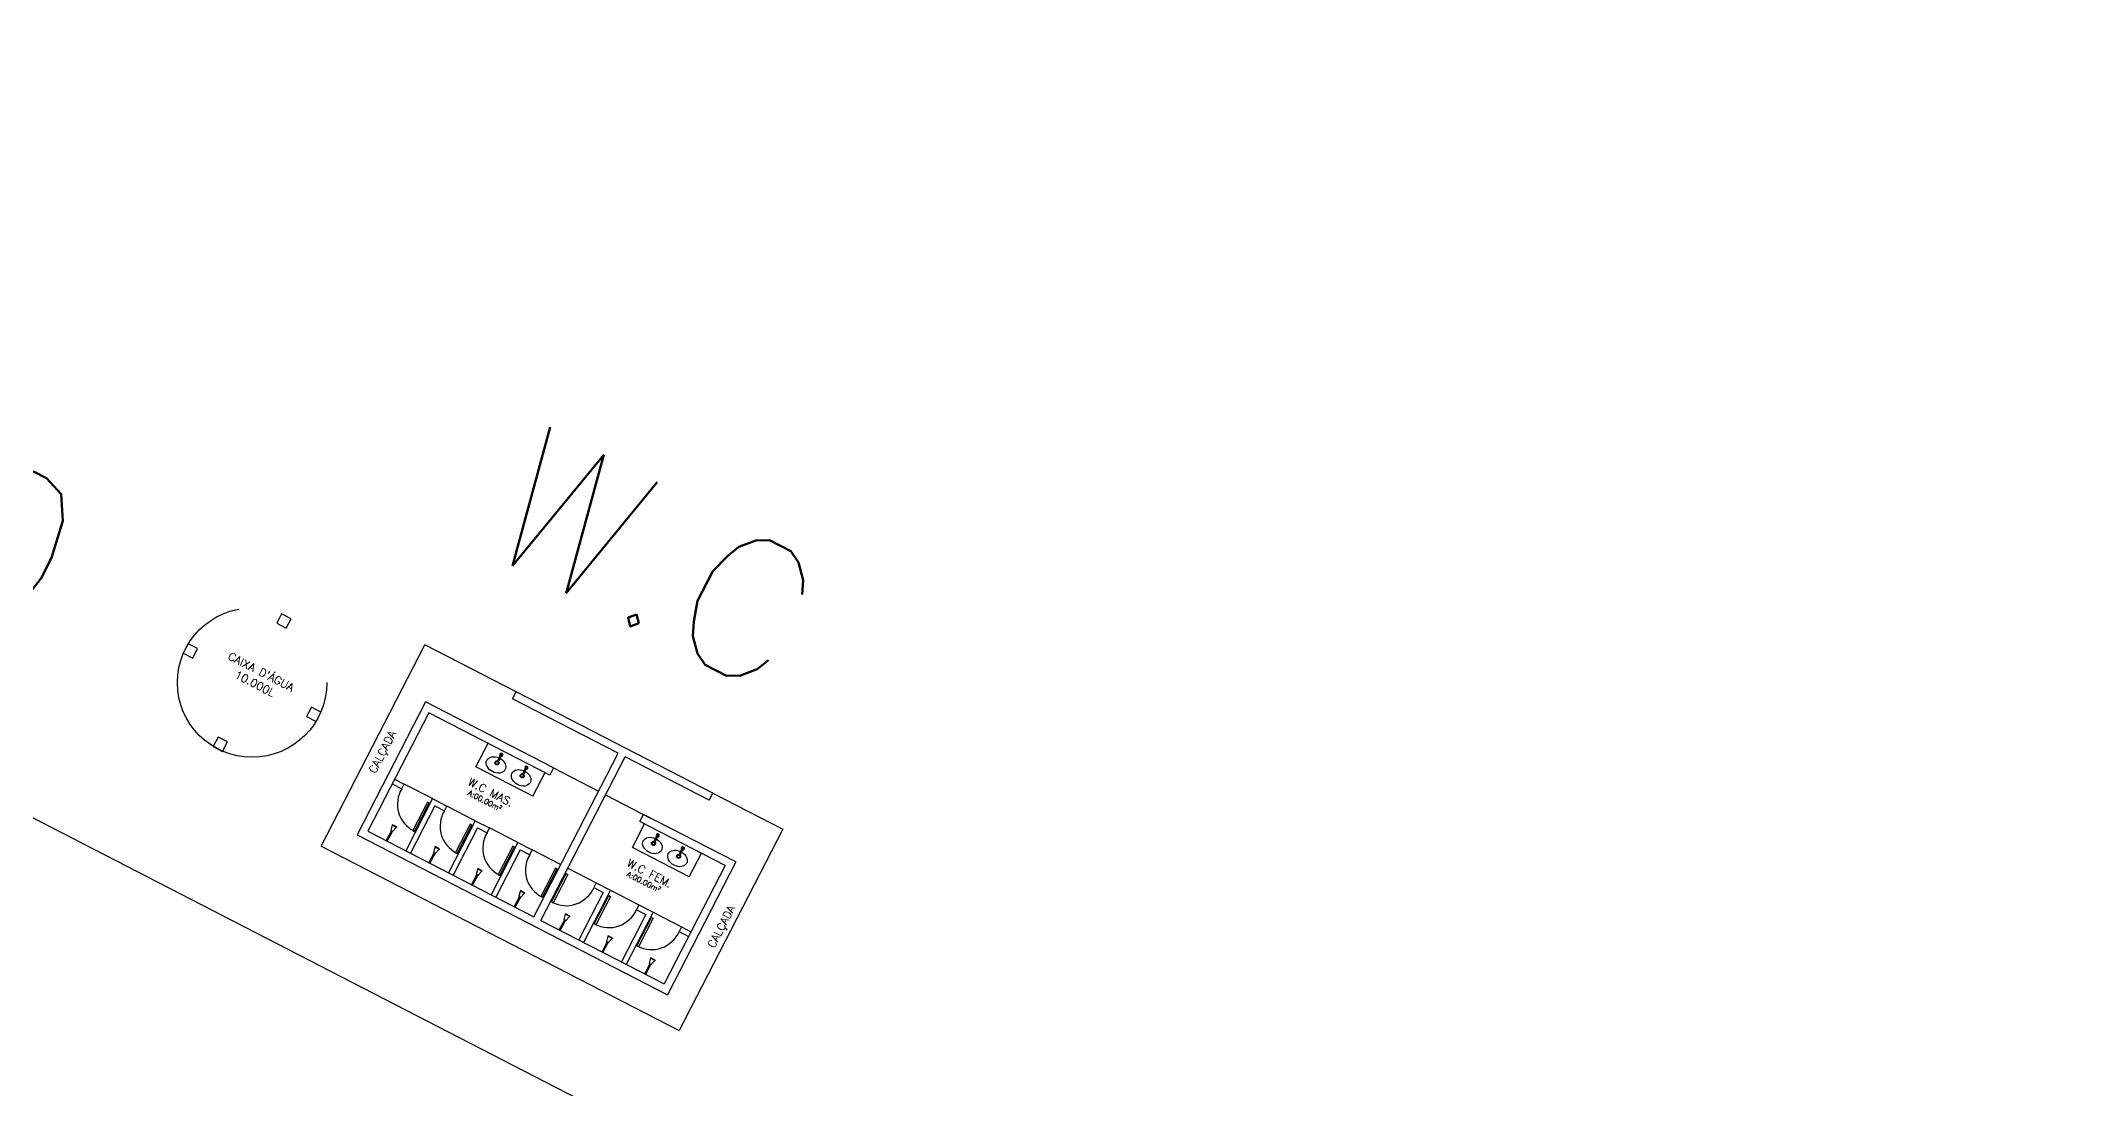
# Model space of a CAD drawing. Header units: millimetres. Extents: x 272118 to 273910, y 9581933 to 9583029.
# Drawn here: x 273223.78 to 273262.01, y 9582487.84 to 9582507.49 of the extents above; entities that cross this region are included whole.
import ezdxf

# ---------------------------------------------------------------- set-up
doc = ezdxf.new("R2010")
doc.units = ezdxf.units.MM
doc.header["$PDMODE"] = 35
doc.linetypes.add('HIDDEN', pattern=[9.525, 6.35, -3.175])
for name, color, linetype in [('ARQ-ALVENARIA', 4, 'Continuous'), ('ARQ-COTAS', 30, 'Continuous'), ('ARQ-PENA-02', 2, 'Continuous'), ('ARQ-PENA-FINA-CINZA', 8, 'Continuous'), ('ARQ-PROJ-01', 1, 'HIDDEN'), ('ARQ-PÇ-HIDROSSAN', 7, 'Continuous'), ('ARQ-TEXTO3', 3, 'Continuous'), ('TERRENO', 6, 'Continuous')]:
    doc.layers.add(name, color=color, linetype=linetype)
doc.styles.add('ROMANS', font='romans.shx')
doc.styles.add('Romans_Anot', font='romans.shx')
doc.dimstyles.new('Escala 1-100', dxfattribs={"dimscale": 10, "dimtxt": 0.2, "dimasz": 0.15, "dimexe": 0.1, "dimexo": 0.2, "dimgap": 0.15, "dimtad": 1, "dimzin": 4, "dimdsep": 46, "dimtxsty": 'Romans_Anot', "dimblk": 'OBLIQUE', "dimcen": 0.25, "dimclrd": 256, "dimclre": 256, "dimclrt": 2, "dimaunit": 1, "dimadec": 3, "dimazin": 0, "dimtfac": 1, "dimtix": 1, "dimtmove": 2, "dimatfit": 3, "dimfxl": 0, "dimlwd": -1, "dimlwe": -1, "dimarcsym": 0})
doc.dimstyles.new('Escala 1-1000', dxfattribs={"dimscale": 15, "dimtxt": 0.2, "dimasz": 0.15, "dimexe": 0.1, "dimexo": 0.2, "dimgap": 0.15, "dimtad": 1, "dimzin": 4, "dimdsep": 46, "dimtxsty": 'Romans_Anot', "dimblk": 'OBLIQUE', "dimcen": 0.25, "dimse1": 1, "dimse2": 1, "dimsd1": 1, "dimsd2": 1, "dimclrd": 256, "dimclre": 256, "dimclrt": 2, "dimaunit": 1, "dimadec": 3, "dimazin": 0, "dimtfac": 1, "dimtix": 1, "dimtmove": 2, "dimatfit": 3, "dimfxl": 0, "dimlwd": -1, "dimlwe": -1, "dimarcsym": 0})

# ---------------------------------------------------------------- blocks, each defined once
blk = doc.blocks.new('*D36')
at = {"layer": 'Defpoints', "color": 0, "transparency": 16777216}
for p in [(273173, 9582519), (273261.895, 9582473.2), (273261.895, 9582473.2)]:
    blk.add_point(p, dxfattribs=at)
at = {"layer": 'ARQ-COTAS', "color": 2, "transparency": 16777216, "insert": (273217.937, 9582500.662), "char_height": 3, "attachment_point": 5, "rotation": 332.7421, "style": 'Romans_Anot'}
blk.add_mtext('100.00', dxfattribs=at)
blk = doc.blocks.new('_Oblique')
at = {"color": 0, "linetype": 'ByBlock', "lineweight": -2}
blk.add_line((-0.5, -0.5), (0.5, 0.5), dxfattribs=at)
blk = doc.blocks.new('*D37')
at = {"layer": 'Defpoints', "color": 0, "transparency": 16777216}
for p in [(273336.851, 9582539.395), (273336.851, 9582539.395), (273261.895, 9582473.2)]:
    blk.add_point(p, dxfattribs=at)
at = {"layer": 'ARQ-COTAS', "color": 2, "transparency": 16777216, "insert": (273296.891, 9582509.108), "char_height": 3, "attachment_point": 5, "rotation": 41.4483, "style": 'Romans_Anot'}
blk.add_mtext('100.00', dxfattribs=at)
blk = doc.blocks.new('*D42')
at = {"layer": 'ARQ-COTAS', "transparency": 16777216}
for p, q in [((273274.283, 9582512.124), (273277.71, 9582510.359)), ((273276.821, 9582510.817), (273258.375, 9582475.014)), ((273255.838, 9582476.321), (273259.264, 9582474.556))]:
    blk.add_line(p, q, dxfattribs=at)
at = {"layer": 'Defpoints', "color": 0, "transparency": 16777216}
for p in [(273272.506, 9582513.04), (273254.06, 9582477.237), (273258.375, 9582475.014)]:
    blk.add_point(p, dxfattribs=at)
at = {"layer": 'ARQ-COTAS', "transparency": 16777216, "xscale": 1.5, "yscale": 1.5, "zscale": 1.5}
for p, rotation in [((273276.821, 9582510.817), 62.74206312157573), ((273258.375, 9582475.014), 242.7420631215758)]:
    blk.add_blockref('_Oblique', p, dxfattribs=dict(at, rotation=rotation))
at = {"layer": 'ARQ-COTAS', "color": 2, "transparency": 16777216, "insert": (273265.375, 9582494.06), "char_height": 2, "attachment_point": 5, "rotation": 62.7421, "style": 'Romans_Anot'}
blk.add_mtext('40.28', dxfattribs=at)

msp = doc.modelspace()

# ---------------------------------------------------------------- linework, layer by layer
at = {"color": 8}
for p, q in [((273232.342, 9582493.994), (273232.341, 9582493.992)), ((273232.341, 9582493.992), (273232.341, 9582493.991)), ((273232.398, 9582494.102), (273232.342, 9582493.994)), ((273232.361, 9582493.98), (273232.361, 9582493.981)), ((273232.362, 9582493.983), (273232.418, 9582494.091)), ((273232.362, 9582493.982), (273232.362, 9582493.983)), ((273232.812, 9582493.749), (273232.812, 9582493.748)), ((273232.869, 9582493.859), (273232.813, 9582493.751)), ((273232.813, 9582493.751), (273232.813, 9582493.75)), ((273232.833, 9582493.741), (273232.889, 9582493.849)), ((273232.832, 9582493.738), (273232.832, 9582493.739)), ((273232.833, 9582493.739), (273232.833, 9582493.741))]:
    msp.add_line(p, q, dxfattribs=at)
for points in [[(273232.341, 9582493.991, 0), (273232.34, 9582493.989, 0), (273232.339, 9582493.987, 0), (273232.339, 9582493.985, 0), (273232.34, 9582493.983, 0), (273232.34, 9582493.981, 0), (273232.341, 9582493.979, 0), (273232.342, 9582493.978, 0), (273232.344, 9582493.976, 0), (273232.346, 9582493.975, 0), (273232.347, 9582493.975, 0), (273232.349, 9582493.974, 0), (273232.351, 9582493.974, 0), (273232.353, 9582493.974, 0), (273232.355, 9582493.975, 0), (273232.357, 9582493.976, 0), (273232.358, 9582493.977, 0), (273232.36, 9582493.979, 0), (273232.361, 9582493.98, 0)], [(273232.341, 9582493.992, 0), (273232.341, 9582493.991, 0), (273232.34, 9582493.989, 0), (273232.34, 9582493.987, 0), (273232.341, 9582493.985, 0), (273232.341, 9582493.983, 0), (273232.342, 9582493.981, 0), (273232.343, 9582493.98, 0), (273232.345, 9582493.978, 0), (273232.346, 9582493.977, 0), (273232.348, 9582493.976, 0), (273232.35, 9582493.976, 0), (273232.352, 9582493.976, 0), (273232.354, 9582493.976, 0), (273232.356, 9582493.977, 0), (273232.358, 9582493.978, 0), (273232.359, 9582493.979, 0), (273232.361, 9582493.98, 0), (273232.362, 9582493.982, 0)], [(273232.346, 9582493.977, 0), (273232.345, 9582493.978, 0), (273232.343, 9582493.979, 0), (273232.342, 9582493.981, 0), (273232.341, 9582493.983, 0), (273232.34, 9582493.985, 0), (273232.34, 9582493.987, 0), (273232.34, 9582493.989, 0), (273232.341, 9582493.99, 0)], [(273232.347, 9582493.978, 0), (273232.345, 9582493.98, 0), (273232.344, 9582493.981, 0), (273232.343, 9582493.982, 0), (273232.342, 9582493.984, 0), (273232.341, 9582493.986, 0), (273232.341, 9582493.988, 0), (273232.341, 9582493.99, 0), (273232.341, 9582493.992, 0), (273232.342, 9582493.994, 0)], [(273232.36, 9582493.98, 0), (273232.359, 9582493.978, 0), (273232.357, 9582493.977, 0), (273232.355, 9582493.976, 0), (273232.354, 9582493.976, 0), (273232.352, 9582493.976, 0), (273232.35, 9582493.976, 0), (273232.348, 9582493.976, 0), (273232.346, 9582493.977, 0)], [(273232.362, 9582493.983, 0), (273232.361, 9582493.982, 0), (273232.36, 9582493.98, 0), (273232.358, 9582493.979, 0), (273232.357, 9582493.978, 0), (273232.355, 9582493.977, 0), (273232.353, 9582493.977, 0), (273232.351, 9582493.977, 0), (273232.349, 9582493.978, 0), (273232.347, 9582493.978, 0)], [(273232.362, 9582493.983, 0), (273232.362, 9582493.983, 0)], [(273232.812, 9582493.748, 0), (273232.811, 9582493.746, 0), (273232.811, 9582493.744, 0), (273232.81, 9582493.742, 0), (273232.811, 9582493.74, 0), (273232.811, 9582493.738, 0), (273232.812, 9582493.737, 0), (273232.813, 9582493.735, 0), (273232.815, 9582493.734, 0), (273232.817, 9582493.733, 0), (273232.818, 9582493.732, 0), (273232.82, 9582493.732, 0), (273232.822, 9582493.731, 0), (273232.824, 9582493.732, 0), (273232.826, 9582493.732, 0), (273232.828, 9582493.733, 0), (273232.829, 9582493.734, 0), (273232.831, 9582493.736, 0), (273232.832, 9582493.738, 0)], [(273232.813, 9582493.75, 0), (273232.812, 9582493.748, 0), (273232.811, 9582493.746, 0), (273232.811, 9582493.744, 0), (273232.812, 9582493.742, 0), (273232.812, 9582493.74, 0), (273232.813, 9582493.738, 0), (273232.814, 9582493.737, 0), (273232.816, 9582493.735, 0), (273232.817, 9582493.734, 0), (273232.819, 9582493.734, 0), (273232.821, 9582493.733, 0), (273232.823, 9582493.733, 0), (273232.825, 9582493.733, 0), (273232.827, 9582493.734, 0), (273232.829, 9582493.735, 0), (273232.83, 9582493.736, 0), (273232.832, 9582493.738, 0), (273232.833, 9582493.739, 0)], [(273232.817, 9582493.734, 0), (273232.816, 9582493.735, 0), (273232.814, 9582493.737, 0), (273232.813, 9582493.738, 0), (273232.812, 9582493.74, 0), (273232.812, 9582493.742, 0), (273232.811, 9582493.744, 0), (273232.811, 9582493.746, 0), (273232.812, 9582493.747, 0)], [(273232.818, 9582493.736, 0), (273232.816, 9582493.737, 0), (273232.815, 9582493.738, 0), (273232.814, 9582493.74, 0), (273232.813, 9582493.741, 0), (273232.812, 9582493.743, 0), (273232.812, 9582493.745, 0), (273232.812, 9582493.747, 0), (273232.813, 9582493.749, 0), (273232.813, 9582493.751, 0)], [(273232.831, 9582493.737, 0), (273232.83, 9582493.736, 0), (273232.828, 9582493.735, 0), (273232.827, 9582493.734, 0), (273232.825, 9582493.733, 0), (273232.823, 9582493.733, 0), (273232.821, 9582493.733, 0), (273232.819, 9582493.734, 0), (273232.817, 9582493.734, 0)], [(273232.833, 9582493.741, 0), (273232.832, 9582493.739, 0), (273232.831, 9582493.737, 0), (273232.829, 9582493.736, 0), (273232.828, 9582493.735, 0), (273232.826, 9582493.735, 0), (273232.824, 9582493.735, 0), (273232.822, 9582493.735, 0), (273232.82, 9582493.735, 0), (273232.818, 9582493.736, 0)], [(273232.833, 9582493.741, 0), (273232.833, 9582493.741, 0)]]:
    msp.add_polyline3d(points, dxfattribs=at)
for centre, radius, start, end in [((273232.408, 9582494.097), 0.0297, 332.7421, 220.0538), ((273232.408, 9582494.097), 0.0286, 265.97, 219.1347), ((273232.408, 9582494.097), 0.0114, 332.7421, 152.7421), ((273232.408, 9582494.097), 0.0297, 265.0649, 332.7421), ((273232.879, 9582493.854), 0.0297, 332.7421, 220.0538), ((273232.879, 9582493.854), 0.0286, 265.97, 219.1347), ((273232.879, 9582493.854), 0.0114, 332.7421, 152.7421), ((273232.879, 9582493.854), 0.0297, 265.0649, 332.7421)]:
    msp.add_arc(centre, radius, start, end, dxfattribs=at)
at = {"layer": 'ARQ-ALVENARIA', "color": 8}
for p, q in [((273232.62, 9582495.145), (273232.689, 9582495.278)), ((273236.378, 9582493.378), (273232.689, 9582495.278)), ((273230.987, 9582495.087), (273229.705, 9582492.598)), ((273233.387, 9582493.85), (273230.987, 9582495.087)), ((273234.598, 9582494.126), (273232.62, 9582495.145)), ((273231.052, 9582494.885), (273229.907, 9582492.662)), ((273233.318, 9582493.717), (273231.052, 9582494.885)), ((273233.018, 9582491.059), (273234.598, 9582494.126)), ((273233.151, 9582490.991), (273234.731, 9582494.057)), ((273233.387, 9582493.85), (273233.318, 9582493.717)), ((273236.309, 9582493.244), (273234.731, 9582494.057))]:
    msp.add_line(p, q, dxfattribs=at)
at = {"layer": 'ARQ-PENA-02', "color": 8}
for p, q in [((273230.365, 9582493.551), (273230.542, 9582493.46)), ((273230.41, 9582493.64), (273230.588, 9582493.548)), ((273230.542, 9582493.46), (273230.588, 9582493.548)), ((273236.309, 9582493.244), (273236.378, 9582493.378)), ((273231.122, 9582493.274), (273230.618, 9582492.296)), ((273231.165, 9582493.139), (273230.707, 9582492.25)), ((273231.122, 9582493.274), (273231.388, 9582493.136)), ((273231.165, 9582493.139), (273231.342, 9582493.047)), ((273231.342, 9582493.047), (273231.388, 9582493.136)), ((273231.922, 9582492.861), (273231.388, 9582493.136)), ((273234.365, 9582493.346), (273235.21, 9582492.911)), ((273235.007, 9582492.847), (273235.076, 9582492.98)), ((273236.81, 9582492.087), (273235.076, 9582492.98)), ((273229.705, 9582492.598), (273235.527, 9582489.598)), ((273229.907, 9582492.662), (273233.018, 9582491.059)), ((273230.253, 9582492.484), (273230.348, 9582492.669)), ((273230.272, 9582492.474), (273230.367, 9582492.659)), ((273230.347, 9582492.679), (273230.343, 9582492.672)), ((273230.343, 9582492.672), (273230.372, 9582492.657)), ((273230.347, 9582492.679), (273230.368, 9582492.777)), ((273230.347, 9582492.679), (273230.376, 9582492.664)), ((273230.368, 9582492.786), (273230.364, 9582492.779)), ((273230.447, 9582492.736), (273230.364, 9582492.779)), ((273230.451, 9582492.743), (273230.368, 9582492.786)), ((273230.376, 9582492.664), (273230.372, 9582492.657)), ((273230.376, 9582492.664), (273230.444, 9582492.738)), ((273230.451, 9582492.743), (273230.447, 9582492.736)), ((273231.922, 9582492.861), (273231.418, 9582491.884)), ((273231.965, 9582492.727), (273231.507, 9582491.838)), ((273231.922, 9582492.861), (273232.188, 9582492.724)), ((273231.965, 9582492.727), (273232.143, 9582492.635)), ((273232.143, 9582492.635), (273232.188, 9582492.724)), ((273232.722, 9582492.449), (273232.188, 9582492.724)), ((273234.867, 9582492.356), (273235.096, 9582492.801)), ((273236.608, 9582492.022), (273235.007, 9582492.847)), ((273229.031, 9582492.382), (273235.743, 9582488.924)), ((273230.253, 9582492.484), (273230.272, 9582492.474)), ((273231.053, 9582492.072), (273231.148, 9582492.257)), ((273231.072, 9582492.062), (273231.167, 9582492.247)), ((273231.147, 9582492.267), (273231.143, 9582492.26)), ((273231.143, 9582492.26), (273231.173, 9582492.244)), ((273231.147, 9582492.267), (273231.168, 9582492.365)), ((273231.147, 9582492.267), (273231.176, 9582492.252)), ((273231.168, 9582492.374), (273231.164, 9582492.367)), ((273231.247, 9582492.324), (273231.164, 9582492.367)), ((273231.251, 9582492.331), (273231.168, 9582492.374)), ((273231.176, 9582492.252), (273231.173, 9582492.244)), ((273231.176, 9582492.252), (273231.244, 9582492.326)), ((273231.251, 9582492.331), (273231.247, 9582492.324)), ((273232.722, 9582492.449), (273232.218, 9582491.471)), ((273232.765, 9582492.315), (273232.307, 9582491.426)), ((273232.722, 9582492.449), (273232.988, 9582492.312)), ((273232.765, 9582492.315), (273232.943, 9582492.223)), ((273232.943, 9582492.223), (273232.988, 9582492.312)), ((273233.522, 9582492.037), (273232.988, 9582492.312)), ((273235.934, 9582491.807), (273234.867, 9582492.356)), ((273235.275, 9582492.48), (273235.274, 9582492.479)), ((273235.276, 9582492.482), (273235.275, 9582492.481)), ((273235.331, 9582492.59), (273235.276, 9582492.482)), ((273235.294, 9582492.469), (273235.295, 9582492.47)), ((273235.295, 9582492.471), (273235.296, 9582492.472)), ((273235.296, 9582492.472), (273235.352, 9582492.58)), ((273235.746, 9582492.238), (273235.745, 9582492.237)), ((273235.747, 9582492.24), (273235.746, 9582492.238)), ((273235.802, 9582492.348), (273235.747, 9582492.24)), ((273235.765, 9582492.226), (273235.766, 9582492.227)), ((273235.766, 9582492.228), (273235.767, 9582492.229)), ((273235.767, 9582492.229), (273235.823, 9582492.337)), ((273235.934, 9582491.807), (273236.163, 9582492.251)), ((273231.053, 9582492.072), (273231.072, 9582492.062)), ((273231.853, 9582491.659), (273231.948, 9582491.845)), ((273231.872, 9582491.65), (273231.967, 9582491.835)), ((273231.947, 9582491.855), (273231.943, 9582491.847)), ((273231.943, 9582491.847), (273231.973, 9582491.832)), ((273231.947, 9582491.855), (273231.968, 9582491.953)), ((273231.947, 9582491.855), (273231.976, 9582491.84)), ((273231.968, 9582491.962), (273231.964, 9582491.954)), ((273232.047, 9582491.912), (273231.964, 9582491.954)), ((273232.051, 9582491.919), (273231.968, 9582491.962)), ((273231.976, 9582491.84), (273231.973, 9582491.832)), ((273231.976, 9582491.84), (273232.044, 9582491.914)), ((273232.051, 9582491.919), (273232.047, 9582491.912)), ((273233.655, 9582491.968), (273234.188, 9582491.694)), ((273236.608, 9582492.022), (273235.463, 9582489.8)), ((273236.81, 9582492.087), (273235.527, 9582489.598)), ((273231.853, 9582491.659), (273231.872, 9582491.65)), ((273232.747, 9582491.443), (273232.768, 9582491.54)), ((273232.768, 9582491.55), (273232.764, 9582491.542)), ((273232.847, 9582491.499), (273232.764, 9582491.542)), ((273232.851, 9582491.507), (273232.768, 9582491.55)), ((273232.776, 9582491.427), (273232.844, 9582491.501)), ((273232.851, 9582491.507), (273232.847, 9582491.499)), ((273234.32, 9582491.513), (273233.862, 9582490.624)), ((273234.455, 9582491.556), (273233.951, 9582490.578)), ((273234.188, 9582491.694), (273234.143, 9582491.605)), ((273234.143, 9582491.605), (273234.32, 9582491.513)), ((273234.188, 9582491.694), (273234.455, 9582491.556)), ((273234.455, 9582491.556), (273234.989, 9582491.281)), ((273232.653, 9582491.247), (273232.748, 9582491.432)), ((273232.653, 9582491.247), (273232.672, 9582491.238)), ((273232.672, 9582491.238), (273232.767, 9582491.423)), ((273232.747, 9582491.443), (273232.743, 9582491.435)), ((273232.743, 9582491.435), (273232.773, 9582491.42)), ((273232.747, 9582491.443), (273232.776, 9582491.427)), ((273232.776, 9582491.427), (273232.773, 9582491.42)), ((273233.591, 9582491.008), (273233.613, 9582491.105)), ((273233.613, 9582491.115), (273233.609, 9582491.107)), ((273233.692, 9582491.064), (273233.609, 9582491.107)), ((273233.696, 9582491.072), (273233.613, 9582491.115)), ((273233.621, 9582490.992), (273233.688, 9582491.066)), ((273233.696, 9582491.072), (273233.692, 9582491.064)), ((273235.121, 9582491.101), (273234.663, 9582490.212)), ((273235.255, 9582491.144), (273234.751, 9582490.166)), ((273234.989, 9582491.281), (273234.943, 9582491.192)), ((273234.943, 9582491.192), (273235.121, 9582491.101)), ((273234.989, 9582491.281), (273235.255, 9582491.144)), ((273235.255, 9582491.144), (273235.789, 9582490.869)), ((273233.151, 9582490.991), (273235.463, 9582489.8)), ((273233.497, 9582490.812), (273233.593, 9582490.997)), ((273233.497, 9582490.812), (273233.516, 9582490.802)), ((273233.516, 9582490.802), (273233.612, 9582490.988)), ((273233.591, 9582491.008), (273233.588, 9582491)), ((273233.588, 9582491), (273233.617, 9582490.985)), ((273233.591, 9582491.008), (273233.621, 9582490.992)), ((273233.621, 9582490.992), (273233.617, 9582490.985)), ((273234.391, 9582490.595), (273234.413, 9582490.693)), ((273234.413, 9582490.702), (273234.409, 9582490.695)), ((273234.492, 9582490.652), (273234.409, 9582490.695)), ((273234.496, 9582490.66), (273234.413, 9582490.702)), ((273235.789, 9582490.869), (273235.743, 9582490.78)), ((273235.743, 9582490.78), (273235.921, 9582490.689)), ((273235.789, 9582490.869), (273235.966, 9582490.778)), ((273234.298, 9582490.4), (273234.393, 9582490.585)), ((273234.298, 9582490.4), (273234.316, 9582490.39)), ((273234.316, 9582490.39), (273234.412, 9582490.575)), ((273234.391, 9582490.595), (273234.388, 9582490.588)), ((273234.388, 9582490.588), (273234.417, 9582490.573)), ((273234.391, 9582490.595), (273234.421, 9582490.58)), ((273234.421, 9582490.58), (273234.417, 9582490.573)), ((273234.421, 9582490.58), (273234.488, 9582490.654)), ((273234.496, 9582490.66), (273234.492, 9582490.652)), ((273235.098, 9582489.988), (273235.193, 9582490.173)), ((273235.098, 9582489.988), (273235.116, 9582489.978)), ((273235.116, 9582489.978), (273235.212, 9582490.163)), ((273235.191, 9582490.183), (273235.188, 9582490.176)), ((273235.188, 9582490.176), (273235.217, 9582490.16)), ((273235.191, 9582490.183), (273235.213, 9582490.281)), ((273235.191, 9582490.183), (273235.221, 9582490.168)), ((273235.213, 9582490.29), (273235.209, 9582490.283)), ((273235.292, 9582490.24), (273235.209, 9582490.283)), ((273235.296, 9582490.247), (273235.213, 9582490.29)), ((273235.221, 9582490.168), (273235.217, 9582490.16)), ((273235.221, 9582490.168), (273235.288, 9582490.242)), ((273235.296, 9582490.247), (273235.292, 9582490.24))]:
    msp.add_line(p, q, dxfattribs=at)
for points in [[(273231.058, 9582493.194), (273231.027, 9582493.21), (273230.752, 9582492.677), (273230.783, 9582492.661)], [(273231.858, 9582492.782), (273231.827, 9582492.798), (273231.552, 9582492.264), (273231.583, 9582492.248)], [(273232.658, 9582492.37), (273232.627, 9582492.386), (273232.352, 9582491.852), (273232.383, 9582491.836)], [(273233.458, 9582491.957), (273233.427, 9582491.973), (273233.152, 9582491.44), (273233.183, 9582491.424)], [(273233.627, 9582491.87), (273233.658, 9582491.854), (273233.383, 9582491.321), (273233.352, 9582491.337)], [(273234.427, 9582491.458), (273234.458, 9582491.442), (273234.183, 9582490.909), (273234.152, 9582490.925)], [(273235.227, 9582491.046), (273235.258, 9582491.03), (273234.984, 9582490.497), (273234.952, 9582490.513)]]:
    msp.add_lwpolyline(points, close=True, dxfattribs=at)
for points in [[(273235.274, 9582492.479, 0), (273235.273, 9582492.477, 0), (273235.273, 9582492.475, 0), (273235.273, 9582492.474, 0), (273235.273, 9582492.472, 0), (273235.274, 9582492.47, 0), (273235.275, 9582492.468, 0), (273235.276, 9582492.466, 0), (273235.277, 9582492.465, 0), (273235.279, 9582492.464, 0), (273235.281, 9582492.463, 0), (273235.283, 9582492.463, 0), (273235.285, 9582492.463, 0), (273235.287, 9582492.463, 0), (273235.289, 9582492.464, 0), (273235.29, 9582492.465, 0), (273235.292, 9582492.466, 0), (273235.293, 9582492.467, 0), (273235.294, 9582492.469, 0)], [(273235.281, 9582492.467, 0), (273235.279, 9582492.468, 0), (273235.277, 9582492.469, 0), (273235.276, 9582492.471, 0), (273235.275, 9582492.473, 0), (273235.275, 9582492.475, 0), (273235.274, 9582492.477, 0), (273235.275, 9582492.479, 0), (273235.275, 9582492.481, 0), (273235.276, 9582492.482, 0)], [(273235.275, 9582492.481, 0), (273235.274, 9582492.479, 0), (273235.274, 9582492.477, 0), (273235.274, 9582492.475, 0), (273235.274, 9582492.473, 0), (273235.275, 9582492.471, 0), (273235.276, 9582492.47, 0), (273235.277, 9582492.468, 0), (273235.278, 9582492.467, 0), (273235.28, 9582492.466, 0), (273235.282, 9582492.465, 0), (273235.284, 9582492.465, 0), (273235.286, 9582492.464, 0), (273235.288, 9582492.465, 0), (273235.29, 9582492.465, 0), (273235.291, 9582492.466, 0), (273235.293, 9582492.467, 0), (273235.294, 9582492.469, 0), (273235.295, 9582492.471, 0)], [(273235.28, 9582492.466, 0), (273235.278, 9582492.467, 0), (273235.277, 9582492.468, 0), (273235.276, 9582492.47, 0), (273235.275, 9582492.471, 0), (273235.274, 9582492.473, 0), (273235.274, 9582492.475, 0), (273235.274, 9582492.477, 0), (273235.274, 9582492.479, 0)], [(273235.294, 9582492.468, 0), (273235.292, 9582492.467, 0), (273235.291, 9582492.466, 0), (273235.289, 9582492.465, 0), (273235.287, 9582492.465, 0), (273235.285, 9582492.464, 0), (273235.283, 9582492.465, 0), (273235.281, 9582492.465, 0), (273235.28, 9582492.466, 0)], [(273235.296, 9582492.472, 0), (273235.295, 9582492.47, 0), (273235.294, 9582492.469, 0), (273235.292, 9582492.468, 0), (273235.29, 9582492.467, 0), (273235.288, 9582492.466, 0), (273235.286, 9582492.466, 0), (273235.284, 9582492.466, 0), (273235.282, 9582492.466, 0), (273235.281, 9582492.467, 0)], [(273235.296, 9582492.472, 0), (273235.296, 9582492.472, 0)], [(273235.745, 9582492.237, 0), (273235.744, 9582492.235, 0), (273235.744, 9582492.233, 0), (273235.744, 9582492.231, 0), (273235.744, 9582492.229, 0), (273235.745, 9582492.227, 0), (273235.746, 9582492.225, 0), (273235.747, 9582492.224, 0), (273235.748, 9582492.222, 0), (273235.75, 9582492.221, 0), (273235.752, 9582492.221, 0), (273235.754, 9582492.22, 0), (273235.756, 9582492.22, 0), (273235.758, 9582492.22, 0), (273235.76, 9582492.221, 0), (273235.761, 9582492.222, 0), (273235.763, 9582492.223, 0), (273235.764, 9582492.224, 0), (273235.765, 9582492.226, 0)], [(273235.746, 9582492.238, 0), (273235.745, 9582492.236, 0), (273235.745, 9582492.235, 0), (273235.745, 9582492.233, 0), (273235.745, 9582492.231, 0), (273235.746, 9582492.229, 0), (273235.747, 9582492.227, 0), (273235.748, 9582492.225, 0), (273235.749, 9582492.224, 0), (273235.751, 9582492.223, 0), (273235.753, 9582492.222, 0), (273235.755, 9582492.222, 0), (273235.757, 9582492.222, 0), (273235.759, 9582492.222, 0), (273235.761, 9582492.223, 0), (273235.762, 9582492.224, 0), (273235.764, 9582492.225, 0), (273235.765, 9582492.226, 0), (273235.766, 9582492.228, 0)], [(273235.751, 9582492.223, 0), (273235.749, 9582492.224, 0), (273235.748, 9582492.225, 0), (273235.747, 9582492.227, 0), (273235.746, 9582492.229, 0), (273235.745, 9582492.231, 0), (273235.745, 9582492.232, 0), (273235.745, 9582492.234, 0), (273235.745, 9582492.236, 0)], [(273235.752, 9582492.224, 0), (273235.75, 9582492.225, 0), (273235.749, 9582492.227, 0), (273235.747, 9582492.228, 0), (273235.746, 9582492.23, 0), (273235.746, 9582492.232, 0), (273235.746, 9582492.234, 0), (273235.746, 9582492.236, 0), (273235.746, 9582492.238, 0), (273235.747, 9582492.24, 0)], [(273235.765, 9582492.226, 0), (273235.764, 9582492.224, 0), (273235.762, 9582492.223, 0), (273235.76, 9582492.222, 0), (273235.758, 9582492.222, 0), (273235.756, 9582492.222, 0), (273235.754, 9582492.222, 0), (273235.752, 9582492.222, 0), (273235.751, 9582492.223, 0)], [(273235.767, 9582492.229, 0), (273235.766, 9582492.228, 0), (273235.765, 9582492.226, 0), (273235.763, 9582492.225, 0), (273235.761, 9582492.224, 0), (273235.759, 9582492.223, 0), (273235.757, 9582492.223, 0), (273235.755, 9582492.223, 0), (273235.754, 9582492.224, 0), (273235.752, 9582492.224, 0)], [(273235.767, 9582492.229, 0), (273235.767, 9582492.229, 0)]]:
    msp.add_polyline3d(points, dxfattribs=at)
for centre, radius in [((273235.263, 9582492.434), 0.0384), ((273235.263, 9582492.434), 0.0274), ((273235.734, 9582492.191), 0.0384), ((273235.734, 9582492.191), 0.0274)]:
    msp.add_circle(centre, radius, dxfattribs=at)
for centre, radius, start, end in [((273231.029, 9582493.171), 0.566, 149.3004, 242.7421), ((273231.829, 9582492.758), 0.566, 149.3004, 242.7421), ((273232.629, 9582492.346), 0.566, 149.3004, 242.7421), ((273235.342, 9582492.585), 0.0297, 332.7421, 220.0538), ((273235.342, 9582492.585), 0.0286, 265.97, 219.1347), ((273235.341, 9582492.585), 0.0114, 332.7421, 152.7421), ((273233.429, 9582491.934), 0.566, 149.3004, 242.7421), ((273235.342, 9582492.585), 0.0297, 265.0649, 332.7421), ((273235.813, 9582492.342), 0.0297, 332.7421, 220.0538), ((273235.813, 9582492.342), 0.0286, 265.97, 219.1347), ((273235.813, 9582492.342), 0.0114, 332.7421, 152.7421), ((273235.813, 9582492.342), 0.0297, 265.0649, 332.7421), ((273233.625, 9582491.833), 0.566, 242.7421, 336.1837), ((273234.425, 9582491.421), 0.566, 242.7421, 336.1837), ((273235.225, 9582491.009), 0.566, 242.7421, 336.1837)]:
    msp.add_arc(centre, radius, start, end, dxfattribs=at)
at = {"layer": 'ARQ-PENA-02', "color": 8, "extrusion": (0, 0, -1)}
for centre in [(273235.243, 9582492.396), (273235.714, 9582492.153)]:
    msp.add_ellipse(centre, major_axis=(0.171, -0.088), ratio=0.742857, start_param=4.775358, end_param=10.940424, dxfattribs=at)
at = {"layer": 'ARQ-PENA-FINA-CINZA', "color": 8}
for p, q in [((273229.031, 9582492.382), (273230.978, 9582496.16)), ((273232.689, 9582495.278), (273230.978, 9582496.16)), ((273233.387, 9582493.85), (273234.232, 9582493.415)), ((273231.122, 9582493.274), (273230.588, 9582493.548)), ((273236.378, 9582493.378), (273237.689, 9582492.702)), ((273237.689, 9582492.702), (273235.743, 9582488.924))]:
    msp.add_line(p, q, dxfattribs=at)
at = {"layer": 'ARQ-PROJ-01', "color": 8}
for points in [[(273228.198, 9582496.563), (273228.375, 9582496.471), (273228.467, 9582496.649), (273228.289, 9582496.741)], [(273226.447, 9582496.003), (273226.624, 9582495.911), (273226.716, 9582496.089), (273226.538, 9582496.18)], [(273228.758, 9582494.812), (273228.936, 9582494.72), (273229.027, 9582494.898), (273228.849, 9582494.99)], [(273227.007, 9582494.252), (273227.185, 9582494.16), (273227.276, 9582494.338), (273227.098, 9582494.429)]]:
    msp.add_lwpolyline(points, close=True, dxfattribs=at)
msp.add_circle((273227.737, 9582495.45), 1.4, dxfattribs=at)
at = {"layer": 'ARQ-PÇ-HIDROSSAN', "color": 8}
for p, q in [((273231.934, 9582493.868), (273232.163, 9582494.312)), ((273233.001, 9582493.318), (273231.934, 9582493.868)), ((273233.001, 9582493.318), (273233.23, 9582493.763))]:
    msp.add_line(p, q, dxfattribs=at)
at = {"layer": 'ARQ-PÇ-HIDROSSAN', "color": 8, "ltscale": 0.03}
for centre, radius in [((273232.329, 9582493.945), 0.0384), ((273232.329, 9582493.945), 0.0274), ((273232.8, 9582493.702), 0.0384), ((273232.8, 9582493.702), 0.0274)]:
    msp.add_circle(centre, radius, dxfattribs=at)
at = {"layer": 'ARQ-PÇ-HIDROSSAN', "color": 8, "ltscale": 0.03, "extrusion": (0, 0, -1)}
for centre in [(273232.31, 9582493.907), (273232.781, 9582493.664)]:
    msp.add_ellipse(centre, major_axis=(0.171, -0.088), ratio=0.742857, start_param=4.775358, end_param=10.940424, dxfattribs=at)
at = {"layer": 'TERRENO'}
msp.add_line((273173, 9582519), (273261.895, 9582473.2), dxfattribs=at)

# ---------------------------------------------------------------- texts
at = {"layer": 'ARQ-PENA-02', "color": 8, "style": 'ROMANS'}
for s, insert, char_height, width, attachment_point, rotation in [('\\pi-0.04474;A:00.00m²', (273231.859, 9582493.416), 0.1, 0.65338, 1, 332.7421), ('\\pi-0.04474;A:00.00m²', (273234.837, 9582491.895), 0.1, 0.65338, 1, 332.7421), ('W.C FEM.', (273235.191, 9582491.874), 0.15, 1.12177, 5, 332.7421), ('CALÇADA', (273236.553, 9582490.866), 0.15, 1.12177, 5, 62.7421)]:
    msp.add_mtext(s, dxfattribs=dict(at, insert=insert, char_height=char_height, width=width, attachment_point=attachment_point, rotation=rotation))
at = {"layer": 'ARQ-TEXTO3', "insert": (273235.281, 9582497.753), "char_height": 2.6325, "width": 6.5449, "attachment_point": 5, "rotation": 332.7421, "style": 'ROMANS'}
msp.add_mtext('W.C', dxfattribs=at)
at = {"layer": 'ARQ-TEXTO3', "color": 8, "char_height": 0.15, "attachment_point": 5, "style": 'ROMANS'}
for s, insert, width, rotation in [("CAIXA D'ÁGUA\\P10.000L", (273227.848, 9582495.543), 1.94476, 332.7421), ('CALÇADA', (273230.198, 9582494.141), 1.12177, 62.7421), ('W.C MAS.', (273232.212, 9582493.395), 1.12177, 332.7421)]:
    msp.add_mtext(s, dxfattribs=dict(at, insert=insert, width=width, rotation=rotation))

# ---------------------------------------------------------------- dimensions: what is measured, and where the dimension line sits
at = {"layer": 'ARQ-COTAS'}
dim = msp.add_aligned_dim(p1=(273261.895, 9582473.2), p2=(273336.851, 9582539.395), distance=0, dimstyle='Escala 1-1000', dxfattribs=at)
dim.commit()
dim.dimension.update_dxf_attribs({"geometry": '*D37', "text_midpoint": (273296.891, 9582509.108)})
dim = msp.add_linear_dim(base=(273261.895, 9582473.2), p1=(273173, 9582519), p2=(273261.895, 9582473.2), angle=332.7421, dimstyle='Escala 1-1000', dxfattribs=at)
dim.commit()
dim.dimension.update_dxf_attribs({"geometry": '*D36', "text_midpoint": (273217.937, 9582500.662), "dimtype": 161})
dim = msp.add_linear_dim(base=(273258.375, 9582475.014), p1=(273272.506, 9582513.04), p2=(273254.06, 9582477.237), angle=242.7421, dimstyle='Escala 1-100', dxfattribs=at)
dim.commit()
dim.dimension.update_dxf_attribs({"geometry": '*D42', "text_midpoint": (273265.375, 9582494.06)})

doc.saveas('drawing.dxf')
